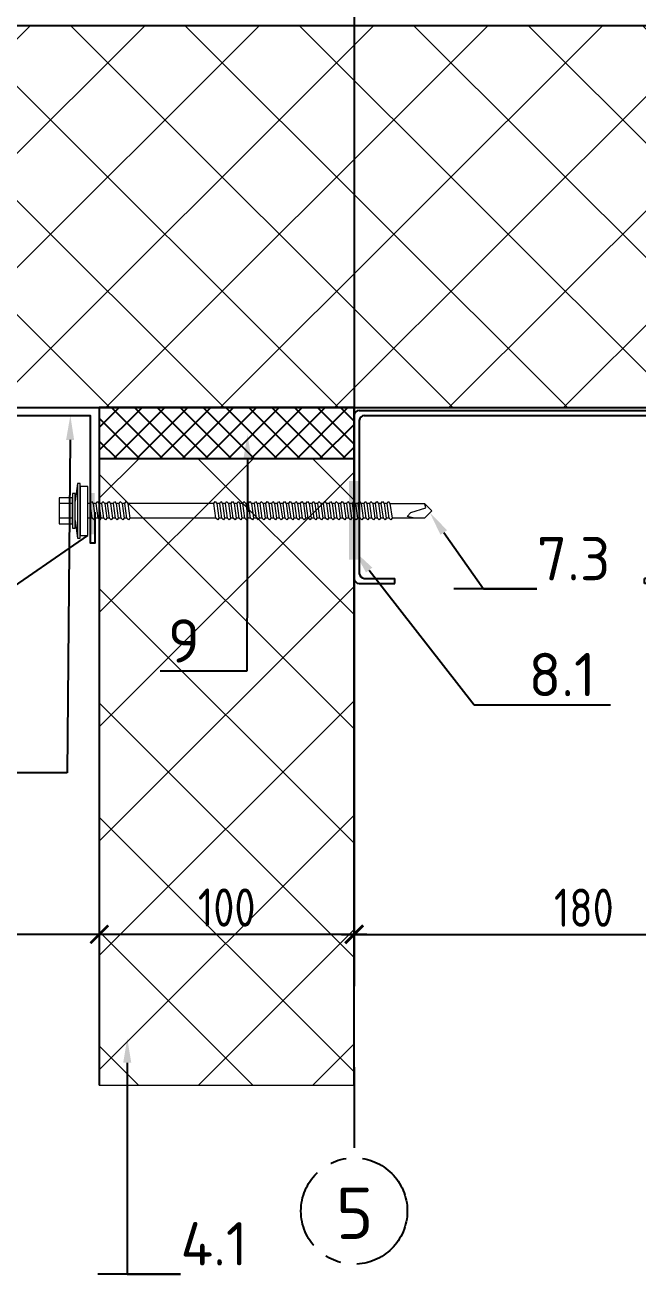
# Model space of a CAD drawing. Header units: millimetres. Extents: x -3689 to 3021565, y -698052 to -604547.
# Drawn here: x 2758436.4 to 2758676.9, y -667508.9 to -667016.4 of the extents above; entities that cross this region are included whole.
import ezdxf
from ezdxf import colors
from ezdxf.entities.mleader import LeaderData, LeaderLine
from ezdxf.math import Vec2, Vec3

# ---------------------------------------------------------------- set-up
doc = ezdxf.new("R2010")
doc.units = ezdxf.units.MM
doc.header["$PDMODE"] = 35
doc.linetypes.add('CENTER', pattern=[50.800000000000004, 31.75, -6.35, 6.35, -6.35])
doc.layers.get('0').update_dxf_attribs({"lineweight": 0})
doc.layers.get('Defpoints').update_dxf_attribs({"color": 4})
doc.layers.add('A-FLOR-DIMS', color=133, linetype='Continuous', lineweight=0)
for name, color, linetype in [('A-FLOR-IDEN', 14, 'Continuous'), ('A-WALL-PATT', 181, 'Continuous'), ('S-GRID', 133, 'CENTER'), ('S-METL', 14, 'Continuous'), ('S-WALL-PATT', 181, 'Continuous')]:
    doc.layers.add(name, color=color, linetype=linetype)
doc.styles.add('GOST 2.304', font='CS_Gost2304.shx')
doc.styles.add('ЕСКД', font='isocpeur.ttf')
doc.dimstyles.new('001.5', dxfattribs={"dimscale": 10, "dimtxt": 1.5, "dimasz": 0.7, "dimexe": 0.5, "dimexo": 0, "dimgap": 0.3, "dimtad": 1, "dimdec": 0, "dimrnd": 0.001, "dimtxsty": 'GOST 2.304', "dimblk": 'ARCHTICK', "dimcen": 0, "dimdle": 0.5, "dimclrd": 256, "dimclre": 256, "dimclrt": 256, "dimadec": 0, "dimazin": 2, "dimtfac": 0.75, "dimtdec": 0, "dimtmove": 1, "dimatfit": 3, "dimfxl": 1, "dimtolj": 1, "dimarcsym": 0})

# ---------------------------------------------------------------- blocks, each defined once
blk = doc.blocks.new('*U569')
at = {"lineweight": 0}
h = blk.add_hatch(dxfattribs=at)
h.set_pattern_fill('ANSI37', color=181, scale=10, style=0)
h.set_pattern_definition([(45, (90, -243.4552527261694), (-22.45064030267288, 22.45064030267288), []), (135, (90, -243.4552527261694), (-22.45064030267288, -22.45064030267288), [])])
h.paths.add_polyline_path([(0, 756.5447472738305), (0, 0), (150, 0), (150, 756.5447472738305)])
at = {"color": 5}
for p, q in [((0, 756.5447472738305), (0, 0)), ((150, 0), (150, 756.5447472738305))]:
    blk.add_line(p, q, dxfattribs=at)
blk = doc.blocks.new('*U576')
at = {"lineweight": 0}
h = blk.add_hatch(dxfattribs=at)
h.set_pattern_fill('ANSI37', color=0, scale=10, style=0)
h.set_pattern_definition([(45, (40, -753.89874249883), (-22.45064030267288, 22.45064030267288), []), (135, (40, -753.89874249883), (-22.45064030267288, -22.45064030267288), [])])
h.paths.add_polyline_path([(0, 246.10125750117), (0, 0), (100, 0), (100, 246.10125750117)])
at = {"color": 5, "lineweight": 0}
for p, q in [((100, 246.10125750117), (0, 246.10125750117)), ((0, 0), (100, 0))]:
    blk.add_line(p, q, dxfattribs=at)
at = {"color": 5}
for p, q in [((0, 246.10125750117), (0, 0)), ((100, 0), (100, 246.10125750117))]:
    blk.add_line(p, q, dxfattribs=at)
blk = doc.blocks.new('_ARCHTICK')
at = {"color": 0, "linetype": 'ByBlock', "const_width": 0.15}
blk.add_lwpolyline([(-0.5, -0.5), (0.5, 0.5)], dxfattribs=at)
blk = doc.blocks.new('*D589')
at = {"layer": 'A-FLOR-DIMS', "lineweight": -2, "ltscale": 10, "transparency": 16777216}
for p, q in [((2758335.491546376, -667290.4097009925), (2758335.491546376, -667378.4920126771)), ((2758465.491546376, -667357.4645975064), (2758465.491546376, -667378.4920126771)), ((2758330.491546376, -667373.4920126771), (2758470.491546376, -667373.4920126771))]:
    blk.add_line(p, q, dxfattribs=at)
at = {"layer": 'Defpoints', "color": 0, "ltscale": 10, "transparency": 16777216}
for p in [(2758335.491546376, -667290.4097009925), (2758465.491546376, -667357.4645975064), (2758465.491546376, -667373.4920126771)]:
    blk.add_point(p, dxfattribs=at)
at = {"layer": 'A-FLOR-DIMS', "lineweight": -2, "ltscale": 10, "transparency": 16777216, "xscale": 7, "yscale": 7, "zscale": 7, "rotation": 180}
blk.add_blockref('_ARCHTICK', (2758335.491546376, -667373.4920126771), dxfattribs=at)
at = {"layer": 'A-FLOR-DIMS', "lineweight": -2, "ltscale": 10, "transparency": 16777216, "xscale": 7, "yscale": 7, "zscale": 7}
blk.add_blockref('_ARCHTICK', (2758465.491546376, -667373.4920126771), dxfattribs=at)
at = {"layer": 'A-FLOR-DIMS', "ltscale": 10, "transparency": 16777216, "insert": (2758400.491546376, -667362.9920126771), "char_height": 15, "attachment_point": 5, "style": 'GOST 2.304'}
blk.add_mtext('\\A1;130', dxfattribs=at)
blk = doc.blocks.new('*D595')
at = {"layer": 'A-FLOR-DIMS', "lineweight": -2, "ltscale": 10, "transparency": 16777216}
for p, q in [((2758565.491546376, -666981.1369275539), (2758565.491546376, -667378.5630404346)), ((2758745.794077674, -667030.1082602887), (2758745.794077674, -667378.5630404346)), ((2758560.491546376, -667373.5630404346), (2758750.794077674, -667373.5630404346))]:
    blk.add_line(p, q, dxfattribs=at)
at = {"layer": 'Defpoints', "color": 0, "ltscale": 10, "transparency": 16777216}
for p in [(2758565.491546376, -666981.1369275539), (2758745.794077674, -667030.1082602887), (2758745.794077674, -667373.5630404346)]:
    blk.add_point(p, dxfattribs=at)
at = {"layer": 'A-FLOR-DIMS', "lineweight": -2, "ltscale": 10, "transparency": 16777216, "xscale": 7, "yscale": 7, "zscale": 7, "rotation": 180}
blk.add_blockref('_ARCHTICK', (2758565.491546376, -667373.5630404346), dxfattribs=at)
at = {"layer": 'A-FLOR-DIMS', "lineweight": -2, "ltscale": 10, "transparency": 16777216, "xscale": 7, "yscale": 7, "zscale": 7}
blk.add_blockref('_ARCHTICK', (2758745.794077674, -667373.5630404346), dxfattribs=at)
at = {"layer": 'A-FLOR-DIMS', "ltscale": 10, "transparency": 16777216, "insert": (2758655.642812025, -667363.0630404346), "char_height": 15, "attachment_point": 5, "style": 'GOST 2.304'}
blk.add_mtext('\\A1;180', dxfattribs=at)
blk = doc.blocks.new('*D596')
at = {"layer": 'A-FLOR-DIMS', "lineweight": -2, "ltscale": 10, "transparency": 16777216}
for p, q in [((2758465.491546376, -667357.4645975064), (2758465.491546376, -667378.4920126771)), ((2758565.491546376, -667357.4645975064), (2758565.491546376, -667378.4920126771)), ((2758460.491546376, -667373.4920126771), (2758570.491546376, -667373.4920126771))]:
    blk.add_line(p, q, dxfattribs=at)
at = {"layer": 'Defpoints', "color": 0, "ltscale": 10, "transparency": 16777216}
for p in [(2758465.491546376, -667357.4645975064), (2758565.491546376, -667357.4645975064), (2758565.491546376, -667373.4920126771)]:
    blk.add_point(p, dxfattribs=at)
at = {"layer": 'A-FLOR-DIMS', "lineweight": -2, "ltscale": 10, "transparency": 16777216, "xscale": 7, "yscale": 7, "zscale": 7, "rotation": 180}
blk.add_blockref('_ARCHTICK', (2758465.491546376, -667373.4920126771), dxfattribs=at)
at = {"layer": 'A-FLOR-DIMS', "lineweight": -2, "ltscale": 10, "transparency": 16777216, "xscale": 7, "yscale": 7, "zscale": 7}
blk.add_blockref('_ARCHTICK', (2758565.491546376, -667373.4920126771), dxfattribs=at)
at = {"layer": 'A-FLOR-DIMS', "ltscale": 10, "transparency": 16777216, "insert": (2758515.491546376, -667362.9920126771), "char_height": 15, "attachment_point": 5, "style": 'GOST 2.304'}
blk.add_mtext('\\A1;100', dxfattribs=at)
blk = doc.blocks.new('iuyj')
at = {"ltscale": 10}
for p, q in [((-16692.34538986026, 244338.1863013227), (-16692.34538986026, 244275.2445050665)), ((-16692.34538986026, 244338.1863013227), (-16692.34538986026, 244274.1863013228)), ((-16690.34538986003, 244340.1863013225), (-16564.62282508013, 244340.1863013228)), ((-16690.34538986026, 244336.1863013228), (-16690.34538986026, 244276.1863013228)), ((-16688.34538986003, 244338.1863013225), (-16566.62282508461, 244338.1863013225)), ((-16564.34538986026, 244336.1863013228), (-16564.34538986026, 244276.1863013228)), ((-16562.34538986026, 244338.1863013227), (-16562.34538986026, 244274.1863013228)), ((-16690.34538986026, 244272.186301323), (-16676.34538986026, 244272.1863013228)), ((-16688.34538986026, 244274.186301323), (-16676.34538986026, 244274.1863013228)), ((-16676.34538986026, 244272.1863013228), (-16676.34538986026, 244274.1863013228)), ((-16578.34538986026, 244272.1863013228), (-16578.34538986026, 244274.1863013228)), ((-16566.34538986026, 244274.186301323), (-16578.34538986026, 244274.1863013228)), ((-16564.34538986026, 244272.186301323), (-16578.34538986026, 244272.1863013228))]:
    blk.add_line(p, q, dxfattribs=at)
for centre, start, end in [((-16690.20667224778, 244338.0475837099), 93.71101658773921, 176.2889833988676), ((-16688.20667224778, 244336.0475837099), 93.71101658773921, 176.2889833988676), ((-16566.48410747274, 244336.0475837099), 3.711016601132385, 86.28898340560471), ((-16564.48410747274, 244338.0475837099), 3.711016601132385, 86.28898340560471), ((-16690.20667224778, 244274.3250189355), 183.7110166011324, 266.2889834122608), ((-16688.20667224778, 244276.3250189355), 183.7110166011324, 266.2889834122608), ((-16566.48410747274, 244276.3250189355), 273.7110165943952, 356.2889833988676), ((-16564.48410747274, 244274.3250189355), 273.7110165943952, 356.2889833988676)]:
    blk.add_arc(centre, 2.14321151593663, start, end, dxfattribs=at)
blk = doc.blocks.new('*U573')
at = {"color": 0, "lineweight": 0, "ltscale": 10}
for p, q in [((0.9999999999995483, 10.75821146399544), (-1.578047253216045e-13, 3.758211464021094)), ((1.999999999999548, 10.75821146399548), (0.9999999999995483, 10.75821146399544)), ((0.9999999999995483, 10.75821146399544), (1.000000000000452, -10.75821146399535)), ((2.000000000000452, -10.75821146399531), (1.999999999999548, 10.75821146399548)), ((-1.000000000000214, 5.095994904011563), (-6.200000000000213, 5.095994904011344)), ((-6.200000000000213, 5.095994904011344), (-6.199999999999785, -5.095994904011865)), ((-2.853031142658489e-13, 6.794659872000921), (-1.000000000000285, 6.794659872000879)), ((-1.000000000000285, 6.794659872000879), (-0.9999999999997147, -6.794659872000962)), ((-0.9999999999997861, -5.095994904011646), (-1.000000000000214, 5.095994904011563)), ((2.853031142658489e-13, -6.794659872000921), (-2.853031142658489e-13, 6.794659872000921)), ((4.999999999999596, 9.625768151993025), (1.999999999999596, 9.625768151992899)), ((1.999999999999596, 9.625768151992899), (2.000000000000404, -9.625768151992732)), ((5.000000000000404, -9.625768151992606), (4.999999999999596, 9.625768151993025)), ((-1.000000000000119, 2.831108280006405), (-6.200000000000118, 2.831108280006187)), ((5.960699671339194, 2.831108280006697), (4.999999999999881, 2.831108280006657)), ((5.960699671339194, 2.831108280006697), (6.413676996087806, 3.623818598440535)), ((6.75340998968594, -2.831108279977059), (5.960699671339194, 2.831108280006697)), ((6.413676996087806, 3.623818598440535), (7.093142983283565, 2.831108280006745)), ((7.093142983283565, 2.831108280006745), (7.885853301688519, -2.831108279977012)), ((8.225586295286144, 2.831108280006792), (7.093142983283565, 2.831108280006745)), ((8.225586295286144, 2.831108280006792), (7.093142983283565, 2.831108280006745)), ((8.225586295286144, 2.831108280006792), (8.678563620122066, 3.623818598440631)), ((9.018296613720201, -2.831108279976964), (8.225586295286144, 2.831108280006792)), ((8.678563620122066, 3.623818598440631), (9.358029607317826, 2.83110828000684)), ((9.358029607317826, 2.83110828000684), (10.15073992572278, -2.831108279976917)), ((10.49047291932041, 2.831108280006887), (9.358029607317826, 2.83110828000684)), ((10.49047291932041, 2.831108280006887), (9.358029607317826, 2.831108280006839)), ((10.49047291932041, 2.831108280006887), (10.94345024406902, 3.623818598440726)), ((11.28318323772536, -2.831108279976869), (10.49047291932041, 2.831108280006887)), ((10.94345024406902, 3.623818598440726), (11.62291623132298, 2.831108280006935)), ((11.62291623132298, 2.831108280006935), (12.41562654969883, -2.831108279976822)), ((12.75535954329646, 2.831108280006982), (11.62291623126478, 2.831108280006935)), ((12.75535954329646, 2.831108280006983), (11.62291623132298, 2.831108280006935)), ((12.75535954329646, 2.831108280006982), (13.20833686810328, 3.623818598440821)), ((13.54806986170141, -2.831108279976774), (12.75535954329646, 2.831108280006982)), ((13.20833686810328, 3.623818598440821), (13.88780285529904, 2.83110828000703)), ((13.88780285529904, 2.83110828000703), (14.68051317370399, -2.831108279976727)), ((15.02024616730162, 2.831108280007077), (13.88780285529904, 2.83110828000703)), ((15.02024616730162, 2.831108280007078), (13.88780285529904, 2.83110828000703)), ((15.02024616730162, 2.831108280007077), (15.47322349210843, 3.623818598440916)), ((15.81295648570657, -2.831108279976679), (15.02024616730162, 2.831108280007077)), ((15.47322349210843, 3.623818598440916), (16.1526894793042, 2.831108280007125)), ((16.1526894793042, 2.831108280007125), (16.94539979768004, -2.831108279976632)), ((17.28513279133588, 2.831108280007173), (16.1526894793042, 2.831108280007125)), ((17.28513279133588, 2.831108280007173), (16.1526894793042, 2.831108280007126)), ((17.28513279133588, 2.831108280007173), (17.73811011608449, 3.623818598441011)), ((18.07784310968262, -2.831108279976584), (17.28513279133588, 2.831108280007173)), ((17.73811011608449, 3.623818598441011), (18.41757610328025, 2.83110828000722)), ((18.41757610328025, 2.83110828000722), (19.2102864216852, -2.831108279976537)), ((19.55001941528283, 2.831108280007268), (18.41757610328025, 2.83110828000722)), ((19.55001941528283, 2.831108280007268), (18.41757610328025, 2.831108280007221)), ((19.55001941528283, 2.831108280007268), (20.00299674011875, 3.623818598441106)), ((20.34272973371688, -2.831108279976489), (19.55001941528283, 2.831108280007268)), ((20.00299674011875, 3.623818598441106), (20.68246272731451, 2.831108280007316)), ((20.68246272731451, 2.831108280007316), (21.47517304571946, -2.831108279976441)), ((21.81490603931709, 2.831108280007363), (20.68246272731451, 2.831108280007316)), ((54.50058852800316, 2.831108280007788), (20.68246272731451, 2.831108280007316)), ((54.50058852800316, 2.831108280007788), (54.95356585283909, 3.623818598441626)), ((55.29329884643724, -2.831108279975969), (54.50058852800316, 2.831108280007788)), ((54.95356585283909, 3.623818598441626), (55.63303184003485, 2.831108280007835)), ((55.63303184003485, 2.831108280007835), (56.42574215843982, -2.831108279975922)), ((56.76547515203742, 2.831108280007883), (55.63303184003485, 2.831108280007835)), ((56.76547515209563, 2.831108280007883), (57.21845247684425, 3.623818598441721)), ((57.5581854704424, -2.831108279975874), (56.76547515209563, 2.831108280007883)), ((57.21845247684425, 3.623818598441721), (57.89791846404, 2.83110828000793)), ((57.89791846404, 2.83110828000793), (58.69062878244497, -2.831108279975826)), ((59.03036177604258, 2.831108280007978), (57.89791846404, 2.83110828000793)), ((59.03036177604258, 2.831108280007978), (59.48333910087851, 3.623818598441816)), ((59.82307209447666, -2.831108279975779), (59.03036177604258, 2.831108280007978)), ((59.48333910087851, 3.623818598441816), (60.16280508807426, 2.831108280008025)), ((60.16280508807426, 2.831108280008025), (60.95551540647924, -2.831108279975731)), ((61.29524840007684, 2.831108280008073), (60.16280508807426, 2.831108280008025)), ((61.29524840007684, 2.831108280008073), (61.74822572482546, 3.623818598441911)), ((62.08795871848181, -2.831108279975684), (61.29524840007684, 2.831108280008073)), ((61.74822572482546, 3.623818598441911), (62.42769171207942, 2.83110828000812)), ((62.42769171207942, 2.83110828000812), (63.22040203045529, -2.831108279975636)), ((63.5601350240529, 2.831108280008168), (62.42769171202121, 2.83110828000812)), ((63.5601350240529, 2.831108280008168), (64.01311234885972, 3.623818598442006)), ((64.35284534245787, -2.831108279975589), (63.5601350240529, 2.831108280008168)), ((64.01311234885972, 3.623818598442006), (64.69257833605548, 2.831108280008215)), ((64.69257833605548, 2.831108280008215), (65.48528865446045, -2.831108279975541)), ((65.82502164805805, 2.831108280008263), (64.69257833605548, 2.831108280008215)), ((65.82502164805805, 2.831108280008263), (66.27799897286488, 3.623818598442101)), ((66.61773196646303, -2.831108279975494), (65.82502164805805, 2.831108280008263)), ((66.27799897286488, 3.623818598442101), (66.95746496006063, 2.83110828000831)), ((66.95746496006063, 2.83110828000831), (67.7501752784365, -2.831108279975446)), ((68.08990827209232, 2.831108280008358), (66.95746496006063, 2.83110828000831)), ((68.08990827209232, 2.831108280008358), (68.54288559684093, 3.623818598442196)), ((68.88261859043908, -2.831108279975399), (68.08990827209232, 2.831108280008358)), ((68.54288559684093, 3.623818598442196), (69.22235158403669, 2.831108280008406)), ((69.22235158403669, 2.831108280008406), (70.01506190244166, -2.831108279975351)), ((70.35479489603927, 2.831108280008453), (69.22235158403669, 2.831108280008406)), ((70.35479489603927, 2.831108280008453), (70.8077722208752, 3.623818598442291)), ((71.14750521447334, -2.831108279975303), (70.35479489603927, 2.831108280008453)), ((70.8077722208752, 3.623818598442291), (71.48723820807095, 2.831108280008501)), ((71.48723820807095, 2.831108280008501), (72.27994852647592, -2.831108279975256)), ((72.61968152007353, 2.831108280008548), (71.48723820807095, 2.831108280008501)), ((72.61968152007353, 2.831108280008548), (73.07265884482214, 3.623818598442387)), ((73.41239183842029, -2.831108279975208), (72.61968152007353, 2.831108280008548)), ((73.07265884482214, 3.623818598442387), (73.7521248320179, 2.831108280008596)), ((73.7521248320179, 2.831108280008596), (74.54483515045195, -2.831108279975161)), ((74.88456814404958, 2.831108280008643), (73.7521248320179, 2.831108280008596)), ((74.88456814404961, 2.831108280008642), (75.33754546879823, 3.623818598442481)), ((75.67727846239634, -2.831108279975114), (74.88456814404961, 2.831108280008642)), ((75.33754546879823, 3.623818598442481), (76.01701145599398, 2.83110828000869)), ((76.01701145599398, 2.83110828000869), (76.80972177439892, -2.831108279975067)), ((77.14945476799656, 2.831108280008737), (76.01701145599398, 2.83110828000869)), ((77.14945476799656, 2.831108280008737), (77.60243209283249, 3.623818598442576)), ((77.9421650864306, -2.831108279975019), (77.14945476799656, 2.831108280008737)), ((77.60243209283249, 3.623818598442576), (78.28189808002824, 2.831108280008785)), ((78.28189808002824, 2.831108280008785), (79.07460839843318, -2.831108279974972)), ((79.41434139203082, 2.831108280008833), (78.28189808002824, 2.831108280008785)), ((79.41434139203082, 2.831108280008833), (79.86731871677944, 3.623818598442671)), ((80.20705171043576, -2.831108279974924), (79.41434139203082, 2.831108280008833)), ((79.86731871677944, 3.623818598442671), (80.5467847040334, 2.83110828000888)), ((80.5467847040334, 2.83110828000888), (81.33949502240924, -2.831108279974877)), ((81.67922801600687, 2.831108280008928), (80.54678470397519, 2.83110828000888)), ((81.67922801600687, 2.831108280008928), (82.1322053408137, 3.623818598442766)), ((82.47193833441182, -2.831108279974829), (81.67922801600687, 2.831108280008928)), ((82.1322053408137, 3.623818598442766), (82.81167132800945, 2.831108280008975)), ((82.81167132800945, 2.831108280008975), (83.6043816464144, -2.831108279974782)), ((83.94411464001203, 2.831108280009023), (82.81167132800945, 2.831108280008975)), ((83.94411464001203, 2.831108280009023), (84.39709196481886, 3.623818598442861)), ((84.73682495841697, -2.831108279974734), (83.94411464001203, 2.831108280009023)), ((84.39709196481886, 3.623818598442861), (85.07655795201461, 2.831108280009071)), ((85.07655795201461, 2.831108280009071), (85.86926827039045, -2.831108279974686)), ((86.2090012640463, 2.831108280009118), (85.07655795201461, 2.831108280009071)), ((86.2090012640463, 2.831108280009118), (86.66197858879491, 3.623818598442957)), ((87.00171158239303, -2.831108279974639), (86.2090012640463, 2.831108280009118)), ((86.66197858879491, 3.623818598442957), (87.34144457599066, 2.831108280009166)), ((87.34144457599066, 2.831108280009166), (88.1341548943956, -2.831108279974591)), ((88.47388788799324, 2.831108280009213), (87.34144457599066, 2.831108280009166)), ((88.47388788799324, 2.831108280009213), (88.92686521282917, 3.623818598443052)), ((89.26659820642729, -2.831108279974544), (88.47388788799324, 2.831108280009213)), ((88.92686521282917, 3.623818598443052), (89.60633120002493, 2.831108280009261)), ((89.60633120002493, 2.831108280009261), (90.39904151842987, -2.831108279974496)), ((90.7387745120275, 2.831108280009308), (89.60633120002493, 2.831108280009261)), ((90.7387745120275, 2.831108280009308), (91.19175183677612, 3.623818598443147)), ((91.53148483037424, -2.831108279974448), (90.7387745120275, 2.831108280009308)), ((91.19175183677612, 3.623818598443147), (91.87121782397188, 2.831108280009356)), ((91.87121782397188, 2.831108280009356), (92.66392814240592, -2.831108279974401)), ((93.00366113600356, 2.831108280009403), (91.87121782397188, 2.831108280009356)), ((93.00366113600356, 2.831108280009403), (93.45663846081038, 3.623818598443242)), ((93.7963714544085, -2.831108279974353), (93.00366113600356, 2.831108280009403)), ((93.45663846081038, 3.623818598443242), (94.13610444800614, 2.831108280009451)), ((94.13610444800614, 2.831108280009451), (94.92881476641108, -2.831108279974306)), ((95.26854776000872, 2.831108280009498), (94.13610444800614, 2.831108280009451)), ((95.26854776000872, 2.831108280009498), (95.72152508484464, 3.623818598443337)), ((96.06125807844276, -2.831108279974258), (95.26854776000872, 2.831108280009498)), ((95.72152508484464, 3.623818598443337), (96.4009910720404, 2.831108280009546)), ((96.4009910720404, 2.831108280009546), (97.19370139038713, -2.831108279974211)), ((97.53343438398477, 2.831108280009593), (96.4009910720404, 2.831108280009546)), ((97.53343438404298, 2.831108280009593), (97.9864117087916, 3.623818598443432)), ((98.32614470238971, -2.831108279974163), (97.53343438404298, 2.831108280009593)), ((97.9864117087916, 3.623818598443432), (98.66587769598735, 2.831108280009641)), ((98.66587769598735, 2.831108280009641), (99.4585880144214, -2.831108279974116)), ((99.79832100801903, 2.831108280009689), (98.66587769598735, 2.831108280009641)), ((99.79832100801903, 2.831108280009689), (100.2512983328259, 3.623818598443527)), ((100.591031326424, -2.831108279974068), (99.79832100801903, 2.831108280009689)), ((100.2512983328259, 3.623818598443527), (100.9307643200216, 2.831108280009736)), ((100.9307643200216, 2.831108280009736), (101.7234746384266, -2.83110827997402)), ((102.0632076320242, 2.831108280009784), (100.9307643200216, 2.831108280009736)), ((102.0632076320242, 2.831108280009784), (102.5161849568019, 3.623818598443622)), ((102.8559179504, -2.831108279973973), (102.0632076320242, 2.831108280009784)), ((102.5161849568019, 3.623818598443622), (103.1956509439977, 2.831108280009831)), ((103.1956509439977, 2.831108280009831), (103.9883612624026, -2.831108279973925)), ((104.3280942560002, 2.831108280009879), (103.1956509439977, 2.831108280009831)), ((104.3280942560002, 2.831108280009879), (104.7810715808071, 3.623818598443717)), ((105.1208045744052, -2.831108279973878), (104.3280942560002, 2.831108280009879)), ((104.7810715808071, 3.623818598443717), (105.4605375680028, 2.831108280009926)), ((105.4605375680028, 2.831108280009926), (106.2532478864078, -2.83110827997383)), ((106.5929808800054, 2.831108280009974), (105.4605375680028, 2.831108280009926)), ((106.5929808800054, 2.831108280009974), (107.0459582048413, 3.623818598443812)), ((107.3856911984394, -2.831108279973783), (106.5929808800054, 2.831108280009974)), ((107.0459582048413, 3.623818598443812), (107.7254241920371, 2.831108280010021)), ((107.7254241920371, 2.831108280010021), (108.518134510442, -2.831108279973735)), ((108.8578675040397, 2.831108280010069), (107.7254241920371, 2.831108280010021)), ((108.8578675040397, 2.831108280010069), (109.3108448287883, 3.623818598443907)), ((109.6505778223864, -2.831108279973688), (108.8578675040397, 2.831108280010069)), ((109.3108448287883, 3.623818598443907), (109.990310815984, 2.831108280010116)), ((109.990310815984, 2.831108280010116), (110.7830211344181, -2.83110827997364)), ((111.1227541280157, 2.831108280010164), (109.990310815984, 2.831108280010116)), ((111.1227541280157, 2.831108280010164), (111.5757314528225, 3.623818598444002)), ((111.9154644464207, -2.831108279973593), (111.1227541280157, 2.831108280010164)), ((111.5757314528225, 3.623818598444002), (112.2551974400183, 2.831108280010211)), ((112.2551974400183, 2.831108280010211), (113.0479077584232, -2.831108279973545)), ((113.3876407520209, 2.831108280010259), (112.2551974400183, 2.831108280010211)), ((113.3876407520209, 2.831108280010259), (113.8406180767986, 3.623818598444097)), ((114.1803510703967, -2.831108279973498), (113.3876407520209, 2.831108280010259)), ((113.8406180767986, 3.623818598444097), (114.5200840639943, 2.831108280010307)), ((114.5200840639943, 2.831108280010307), (115.3127943823993, -2.83110827997345)), ((115.6525273759969, 2.831108280010354), (114.5200840639943, 2.831108280010307)), ((115.6525273759969, 2.831108280010354), (116.1055047008037, 3.623818598444192)), ((116.4452376944019, -2.831108279973402), (115.6525273759969, 2.831108280010354)), ((116.1055047008037, 3.623818598444192), (116.7849706879995, 2.831108280010402)), ((116.7849706879995, 2.831108280010402), (117.5776810064336, -2.831108279973355)), ((117.9174140000312, 2.831108280010449), (116.7849706879995, 2.831108280010402)), ((117.9174140000312, 2.831108280010449), (118.370391324838, 3.623818598444288)), ((118.7101243184361, -2.831108279973307), (117.9174140000312, 2.831108280010449)), ((118.370391324838, 3.623818598444288), (119.0498573120338, 2.831108280010497)), ((119.0498573120338, 2.831108280010497), (119.8425676303805, -2.83110827997326)), ((120.1823006239781, 2.831108280010544), (119.0498573120338, 2.831108280010497)), ((120.1823006240363, 2.831108280010544), (120.6352779488141, 3.623818598444383)), ((120.9750109424122, -2.831108279973212), (120.1823006240363, 2.831108280010544)), ((120.6352779488141, 3.623818598444383), (121.3147439360098, 2.831108280010592)), ((121.3147439360098, 2.831108280010592), (122.1074542544148, -2.831108279973165)), ((122.4471872480124, 2.83110828001064), (121.3147439360098, 2.831108280010592)), ((122.4471872480124, 2.83110828001064), (122.9001645728192, 3.623818598444478)), ((123.2398975664173, -2.831108279973117), (122.4471872480124, 2.83110828001064)), ((122.9001645728192, 3.623818598444478), (123.579630560015, 2.831108280010687)), ((123.5796305600149, 2.831108280010687), (137.1689503039877, 2.831108280011258)), ((123.579630560015, 2.831108280010687), (124.3723408784199, -2.83110827997307)), ((131.733222406422, -0.6794659872056961), (137.6219276287947, 1.132443311992857)), ((137.168891720008, 2.831108280011258), (140, 1.252163460215004e-11)), ((140, 1.252163460215004e-11), (137.1688917200664, -2.831108279972532)), ((137.6219276287947, 1.132443311992857), (137.310505717999, 2.689552866000027)), ((-0.9999999999998811, -2.831108279977385), (-6.19999999999988, -2.831108279977603)), ((1.578047253205254e-13, -3.758211463995394), (1.000000000000452, -10.75821146399535)), ((6.75340998968594, -2.831108279977058), (5.000000000000119, -2.831108279977132)), ((7.432875976881695, -3.510574267172757), (6.75340998968594, -2.831108279977059)), ((7.885853301688519, -2.831108279977012), (7.432875976881695, -3.510574267172757)), ((9.018296613720201, -2.831108279976964), (7.885853301688519, -2.831108279977012)), ((9.018296613720201, -2.831108279976963), (7.885853301688519, -2.831108279977011)), ((9.697762600915956, -3.510574267172662), (9.018296613720201, -2.831108279976964)), ((10.15073992572278, -2.831108279976917), (9.697762600915956, -3.510574267172662)), ((11.28318323766715, -2.831108279976869), (10.15073992572278, -2.831108279976917)), ((11.28318323772536, -2.831108279976868), (10.15073992572278, -2.831108279976916)), ((11.96264922492111, -3.510574267172567), (11.28318323772536, -2.831108279976869)), ((12.41562654969883, -2.831108279976822), (11.96264922492111, -3.510574267172567)), ((13.54806986170141, -2.831108279976774), (12.41562654969883, -2.831108279976822)), ((13.54806986170141, -2.831108279976773), (12.41562654969883, -2.83110827997682)), ((14.22753584889717, -3.510574267172472), (13.54806986170141, -2.831108279976774)), ((14.68051317370399, -2.831108279976727), (14.22753584889717, -3.510574267172472)), ((15.81295648570657, -2.831108279976679), (14.68051317370399, -2.831108279976727)), ((15.81295648570657, -2.831108279976678), (14.68051317370399, -2.831108279976725)), ((16.49242247290232, -3.510574267172377), (15.81295648570657, -2.831108279976679)), ((16.94539979768004, -2.831108279976632), (16.49242247290232, -3.510574267172377)), ((18.07784310968262, -2.831108279976584), (16.94539979768004, -2.831108279976632)), ((18.07784310968262, -2.831108279976584), (16.94539979768004, -2.831108279976631)), ((18.75730909687838, -3.510574267172282), (18.07784310968262, -2.831108279976584)), ((19.2102864216852, -2.831108279976537), (18.75730909687838, -3.510574267172282)), ((20.34272973371688, -2.831108279976489), (19.2102864216852, -2.831108279976537)), ((20.34272973371688, -2.831108279976489), (19.2102864216852, -2.831108279976536)), ((21.02219572091264, -3.510574267172187), (20.34272973371688, -2.831108279976489)), ((21.47517304571946, -2.831108279976441), (21.02219572091264, -3.510574267172187)), ((55.29329884643724, -2.83110827997597), (21.47517304571946, -2.831108279976441)), ((55.97276483363299, -3.510574267171667), (55.29329884643724, -2.831108279975969)), ((56.42574215843982, -2.831108279975922), (55.97276483363299, -3.510574267171667)), ((57.55818547038419, -2.831108279975874), (56.42574215843982, -2.831108279975922)), ((58.23765145763815, -3.510574267171572), (57.5581854704424, -2.831108279975874)), ((58.69062878244497, -2.831108279975826), (58.23765145763815, -3.510574267171572)), ((59.82307209447666, -2.831108279975779), (58.69062878244497, -2.831108279975826)), ((60.50253808167241, -3.510574267171477), (59.82307209447666, -2.831108279975779)), ((60.95551540647924, -2.831108279975731), (60.50253808167241, -3.510574267171477)), ((62.08795871842361, -2.831108279975684), (60.95551540647924, -2.831108279975731)), ((62.76742470567757, -3.510574267171382), (62.08795871848181, -2.831108279975684)), ((63.22040203045529, -2.831108279975636), (62.76742470567757, -3.510574267171382)), ((64.35284534245787, -2.831108279975589), (63.22040203045529, -2.831108279975636)), ((65.03231132965362, -3.510574267171287), (64.35284534245787, -2.831108279975589)), ((65.48528865446045, -2.831108279975541), (65.03231132965362, -3.510574267171287)), ((66.61773196646303, -2.831108279975494), (65.48528865446045, -2.831108279975541)), ((67.29719795365878, -3.510574267171191), (66.61773196646303, -2.831108279975494)), ((67.7501752784365, -2.831108279975446), (67.29719795365878, -3.510574267171191)), ((68.88261859043908, -2.831108279975399), (67.7501752784365, -2.831108279975446)), ((69.56208457763483, -3.510574267171096), (68.88261859043908, -2.831108279975399)), ((70.01506190244166, -2.831108279975351), (69.56208457763483, -3.510574267171096)), ((71.14750521447334, -2.831108279975303), (70.01506190244166, -2.831108279975351)), ((71.8269712016691, -3.510574267171001), (71.14750521447334, -2.831108279975303)), ((72.27994852647592, -2.831108279975256), (71.8269712016691, -3.510574267171001)), ((73.41239183842029, -2.831108279975208), (72.27994852647592, -2.831108279975256)), ((74.09185782567425, -3.510574267170906), (73.41239183842029, -2.831108279975208)), ((74.54483515045195, -2.831108279975161), (74.09185782567425, -3.510574267170906)), ((75.67727846239632, -2.831108279975113), (74.54483515045195, -2.831108279975161)), ((76.3567444495921, -3.510574267170812), (75.67727846239634, -2.831108279975114)), ((76.80972177439892, -2.831108279975067), (76.3567444495921, -3.510574267170812)), ((77.9421650864306, -2.831108279975019), (76.80972177439892, -2.831108279975067)), ((78.62163107362636, -3.510574267170717), (77.9421650864306, -2.831108279975019)), ((79.07460839843318, -2.831108279974972), (78.62163107362636, -3.510574267170717)), ((80.20705171037756, -2.831108279974924), (79.07460839843318, -2.831108279974972)), ((80.88651769763152, -3.510574267170622), (80.20705171043576, -2.831108279974924)), ((81.33949502240924, -2.831108279974877), (80.88651769763152, -3.510574267170622)), ((82.47193833441182, -2.831108279974829), (81.33949502240924, -2.831108279974877)), ((83.15140432160757, -3.510574267170527), (82.47193833441182, -2.831108279974829)), ((83.6043816464144, -2.831108279974782), (83.15140432160757, -3.510574267170527)), ((84.73682495841697, -2.831108279974734), (83.6043816464144, -2.831108279974782)), ((85.41629094561273, -3.510574267170432), (84.73682495841697, -2.831108279974734)), ((85.86926827039045, -2.831108279974686), (85.41629094561273, -3.510574267170432)), ((87.00171158239303, -2.831108279974639), (85.86926827039045, -2.831108279974686)), ((87.68117756958878, -3.510574267170337), (87.00171158239303, -2.831108279974639)), ((88.1341548943956, -2.831108279974591), (87.68117756958878, -3.510574267170337)), ((89.26659820642729, -2.831108279974544), (88.1341548943956, -2.831108279974591)), ((89.94606419362304, -3.510574267170242), (89.26659820642729, -2.831108279974544)), ((90.39904151842987, -2.831108279974496), (89.94606419362304, -3.510574267170242)), ((91.53148483037424, -2.831108279974448), (90.39904151842987, -2.831108279974496)), ((92.2109508176282, -3.510574267170147), (91.53148483037424, -2.831108279974448)), ((92.66392814240592, -2.831108279974401), (92.2109508176282, -3.510574267170147)), ((93.7963714544085, -2.831108279974353), (92.66392814240592, -2.831108279974401)), ((94.47583744160426, -3.510574267170051), (93.7963714544085, -2.831108279974353)), ((94.92881476641108, -2.831108279974306), (94.47583744160426, -3.510574267170051)), ((96.06125807844276, -2.831108279974258), (94.92881476641108, -2.831108279974306)), ((96.74072406563852, -3.510574267169956), (96.06125807844276, -2.831108279974258)), ((97.19370139038713, -2.831108279974211), (96.74072406563852, -3.510574267169956)), ((98.32614470238971, -2.831108279974163), (97.19370139038713, -2.831108279974211)), ((99.00561068958547, -3.510574267169861), (98.32614470238971, -2.831108279974163)), ((99.4585880144214, -2.831108279974116), (99.00561068958547, -3.510574267169861)), ((100.591031326424, -2.831108279974068), (99.4585880144214, -2.831108279974116)), ((101.2704973136197, -3.510574267169766), (100.591031326424, -2.831108279974068)), ((101.7234746384266, -2.83110827997402), (101.2704973136197, -3.510574267169766)), ((102.8559179504, -2.831108279973973), (101.7234746384266, -2.83110827997402)), ((103.5353839376249, -3.510574267169671), (102.8559179504, -2.831108279973973)), ((103.9883612624026, -2.831108279973925), (103.5353839376249, -3.510574267169671)), ((105.1208045744052, -2.831108279973878), (103.9883612624026, -2.831108279973925)), ((105.8002705616009, -3.510574267169576), (105.1208045744052, -2.831108279973878)), ((106.2532478864078, -2.83110827997383), (105.8002705616009, -3.510574267169576)), ((107.3856911984394, -2.831108279973783), (106.2532478864078, -2.83110827997383)), ((108.0651571856352, -3.510574267169481), (107.3856911984394, -2.831108279973783)), ((108.518134510442, -2.831108279973735), (108.0651571856352, -3.510574267169481)), ((109.6505778223864, -2.831108279973688), (108.5181345103838, -2.831108279973735)), ((110.3300438095822, -3.510574267169386), (109.6505778223864, -2.831108279973688)), ((110.7830211344181, -2.83110827997364), (110.3300438095822, -3.510574267169386)), ((111.9154644464207, -2.831108279973593), (110.7830211344181, -2.83110827997364)), ((112.5949304336164, -3.51057426716929), (111.9154644464207, -2.831108279973593)), ((113.0479077584232, -2.831108279973545), (112.5949304336164, -3.51057426716929)), ((114.1803510703967, -2.831108279973498), (113.0479077584232, -2.831108279973545)), ((114.8598170576507, -3.510574267169195), (114.1803510703967, -2.831108279973498)), ((115.3127943823993, -2.83110827997345), (114.8598170576507, -3.510574267169195)), ((116.4452376944019, -2.831108279973402), (115.3127943823993, -2.83110827997345)), ((117.1247036815976, -3.5105742671691), (116.4452376944019, -2.831108279973402)), ((117.5776810064336, -2.831108279973355), (117.1247036815976, -3.5105742671691)), ((118.7101243184361, -2.831108279973307), (117.5776810064336, -2.831108279973355)), ((119.3895903056319, -3.510574267169005), (118.7101243184361, -2.831108279973307)), ((119.8425676303805, -2.83110827997326), (119.3895903056319, -3.510574267169005)), ((120.9750109424122, -2.831108279973212), (119.8425676303805, -2.83110827997326)), ((121.6544769296079, -3.51057426716891), (120.9750109424122, -2.831108279973212)), ((122.1074542544148, -2.831108279973165), (121.6544769296079, -3.51057426716891)), ((123.2398975664173, -2.831108279973117), (122.1074542544148, -2.831108279973165)), ((123.9193635536131, -3.510574267168815), (123.2398975664173, -2.831108279973117)), ((124.3723408784199, -2.83110827997307), (123.9193635536131, -3.510574267168815)), ((137.1689503040461, -2.831108279972532), (124.3723408784199, -2.83110827997307)), ((130.3742904320306, -2.264886624015184), (131.733222406422, -0.6794659872056961)), ((133.2053987120226, -2.831108279972699), (130.3742904320306, -2.264886624015184)), ((-6.199999999999785, -5.095994904011865), (-0.9999999999997861, -5.095994904011646)), ((-0.9999999999997147, -6.794659872000962), (2.853031142658489e-13, -6.794659872000921)), ((2.000000000000404, -9.625768151992732), (5.000000000000404, -9.625768151992606)), ((1.000000000000452, -10.75821146399535), (2.000000000000452, -10.75821146399531))]:
    blk.add_line(p, q, dxfattribs=at)

msp = doc.modelspace()

# ---------------------------------------------------------------- hatches: boundary and pattern name
at = {"layer": 'A-WALL-PATT'}
h = msp.add_hatch(dxfattribs=at)
h.set_pattern_fill('ANSI37', color=250, scale=2, angle=90)
h.set_pattern_definition([(135, (2775246.902352243, -910937.1817754861), (-4.490128060534577, -4.490128060534576), []), (225, (2775246.902352243, -910937.1817754861), (4.490128060534576, -4.490128060534577), [])])
h.paths.add_polyline_path([(2758565.590513955, -667166.6387538651), (2758465.491546376, -667166.6387538651), (2758465.491546376, -667186.6387538651), (2758565.590513955, -667186.6387538651)])
at = {"layer": 'S-WALL-PATT', "lineweight": 0, "ltscale": 10}
h = msp.add_hatch(color=250, dxfattribs=at)
h.dxf.hatch_style = 1
h.paths.add_polyline_path([(2758567.486938967, -667195.4990027976), (2758563.454573692, -667195.4990027976), (2758563.454573692, -667226.3202601315), (2758567.486938967, -667226.3202601315)])
h = msp.add_hatch(color=250, dxfattribs=at)
h.dxf.hatch_style = 1
h.paths.add_polyline_path([(2758462.182833101, -667216.3870560868), (2758463.694480844, -667216.3870560868), (2758463.694480844, -667200.1566932244), (2758462.182833101, -667200.1566932244)])

# ---------------------------------------------------------------- linework, layer by layer
at = {"layer": 'A-FLOR-IDEN', "color": 250}
msp.add_line((2758366.601998405, -667282.0669816153), (2758460.98412501, -667216.8121438713), dxfattribs=at)
at = {"layer": 'A-WALL-PATT', "color": 250, "ltscale": 10}
msp.add_lwpolyline([(2758465.491546376, -667186.6387538651), (2758565.491546376, -667186.6387538651), (2758565.491546376, -667166.6387538651), (2758465.491546376, -667166.6387538651)], close=True, dxfattribs=at)
at = {"layer": 'S-GRID', "color": 250, "ltscale": 5}
msp.add_line((2758565.491546376, -666981.1369275539), (2758565.491546376, -667462.3549811665), dxfattribs=at)
at = {"layer": 'S-GRID', "color": 250}
msp.add_circle((2758565.491546376, -667482.1842407746), 20.86386980832669, dxfattribs=at)
at = {"layer": 'S-METL', "color": 250}
msp.add_lwpolyline([(2758423.878483403, -667167.7167062693), (2758411.878483403, -667167.7167062693), (2758411.878483403, -667169.7167062693), (2758461.878483403, -667169.7167062693), (2758461.878483403, -667219.7167062693), (2758463.878483403, -667219.7167062693), (2758463.878483403, -667207.7167062693)], dxfattribs=at)

# ---------------------------------------------------------------- block references
at = {"layer": 'A-WALL-PATT', "color": 250, "lineweight": 0}
for name, p, rotation in [('*U569', (2758335.491546376, -667016.6387538651), 269.9999999999999), ('*U576', (2758565.491546376, -667186.6387538651), 180)]:
    msp.add_blockref(name, p, dxfattribs=dict(at, rotation=rotation))
at = {"layer": 'S-METL', "color": 250}
for name, p in [('iuyj', (2775257.836936236, -911507.9209625303)), ('*U573', (2758455.98412501, -667207.1863757193))]:
    msp.add_blockref(name, p, dxfattribs=at)

# ---------------------------------------------------------------- texts
at = {"layer": 'S-GRID', "color": 250, "insert": (2758565.715124391, -667483.0669679918), "char_height": 20.18932363636363, "width": 571.4791278457018, "attachment_point": 5, "style": 'ЕСКД'}
msp.add_mtext('5', dxfattribs=at)

# ---------------------------------------------------------------- dimensions: what is measured, and where the dimension line sits
at = {"layer": 'A-FLOR-DIMS', "color": 250, "ltscale": 10}
for base, p1, p2, picture, middle in [((2758745.794077674, -667373.5630404346), (2758565.491546376, -666981.1369275539), (2758745.794077674, -667030.1082602887), '*D595', (2758655.642812025, -667363.0630404346)), ((2758465.491546376, -667373.4920126771), (2758335.491546376, -667290.4097009925), (2758465.491546376, -667357.4645975064), '*D589', (2758400.491546376, -667362.9920126771)), ((2758565.491546376, -667373.4920126771), (2758465.491546376, -667357.4645975064), (2758565.491546376, -667357.4645975064), '*D596', (2758515.491546376, -667362.9920126771))]:
    dim = msp.add_linear_dim(base=base, p1=p1, p2=p2, dimstyle='001.5', dxfattribs=at)
    dim.commit()
    dim.dimension.update_dxf_attribs({"geometry": picture, "text_midpoint": middle})

# ---------------------------------------------------------------- leaders
at = {"layer": 'A-FLOR-IDEN', "color": 250}
ml = msp.add_multileader_mtext('Standard', dxfattribs=at)
ml.set_content('5.7', color=250, style='ЕСКД')
ml.set_leader_properties()
ml.build(insert=Vec2(0, 0))
ml.multileader.update_dxf_attribs({"text_left_attachment_type": 6, "text_right_attachment_type": 6, "dogleg_length": 20.96987534605703, "arrow_head_size": 9.600000000000001})
ctx = ml.context
ctx.base_point, ctx.char_height, ctx.arrow_head_size, ctx.landing_gap_size, ctx.plane_origin, ctx.plane_x_axis, ctx.plane_y_axis = Vec3(2758406.382675273, -667310.1166092057), 17, 9.600000000000001, 0, Vec3(2758507.507193033, -667384.9152374049), Vec3(1, 2.258681448315656e-12), Vec3(-2.258681448315656e-12, 1)
ctx.left_attachment, ctx.right_attachment = 6, 6
notes = []
notes.append((ctx, [(0, (1, 1, 0), (2758452.852550619, -667310.1166092057), (-1, -2.258681448315656e-12), 20.96987534605703, [(0, [(2758454.127158811, -667169.7167062693)], 0, [])])]))
ctx.mtext.insert, ctx.mtext.text_direction, ctx.mtext.rotation, ctx.mtext.width, ctx.mtext.flow_direction = Vec3(2758401.480898291, -667289.7166092059), Vec3(1, 2.258882650657248e-12), 2.258882650657248e-12, 204.6047927077777, 5
ml = msp.add_multileader_mtext('Standard', dxfattribs=at)
ml.set_content('9', color=250, style='ЕСКД')
ml.set_leader_properties()
ml.build(insert=Vec2(0, 0))
ml.multileader.update_dxf_attribs({"text_left_attachment_type": 6, "text_right_attachment_type": 6, "dogleg_length": 20.96987534605703, "arrow_head_size": 9.600000000000001})
ctx = ml.context
ctx.base_point, ctx.char_height, ctx.arrow_head_size, ctx.landing_gap_size, ctx.plane_origin = Vec3(2758493.883764002, -667270.1704873985), 17, 9.600000000000001, 0, Vec3(2758547.701597268, -667383.0026025843)
ctx.left_attachment, ctx.right_attachment = 6, 6
notes.append((ctx, [(1, (1, 1, 0), (2758523.353639347, -667270.1704873985), (-1, 0), 20.96987534605703, [(0, [(2758523.651757588, -667177.1681071557)], 0, [])])]))
ctx.mtext.insert, ctx.mtext.width, ctx.mtext.flow_direction = Vec3(2758492.451523807, -667249.7704873986), 77.51149692218215, 5
ml = msp.add_multileader_mtext('Standard', dxfattribs=at)
ml.set_content('7.3', color=250, style='ЕСКД')
ml.set_leader_properties()
ml.build(insert=Vec2(0, 0))
ml.multileader.update_dxf_attribs({"text_left_attachment_type": 6, "text_right_attachment_type": 6, "dogleg_length": 20.96987534605703, "arrow_head_size": 9.600000000000001})
ctx = ml.context
ctx.base_point, ctx.char_height, ctx.arrow_head_size, ctx.landing_gap_size, ctx.plane_origin, ctx.plane_x_axis, ctx.plane_y_axis = Vec3(2758637.17175169, -667237.870099587), 17, 9.600000000000001, 0, Vec3(2758791.451427952, -667157.1939580227), Vec3(1, -2.258681448315656e-12), Vec3(2.258681448315656e-12, 1)
ctx.left_attachment, ctx.right_attachment = 6, 6
notes.append((ctx, [(1, (1, 1, 0), (2758616.201876344, -667237.870099587), (1, -2.258681448315656e-12), 20.96987534605703, [(0, [(2758595.169121393, -667207.8256919587)], 0, [])])]))
ctx.mtext.insert, ctx.mtext.text_direction, ctx.mtext.rotation, ctx.mtext.width, ctx.mtext.flow_direction = Vec3(2758637.17175169, -667217.4700995871), Vec3(1, -2.258882650657248e-12), 6.283185307177328, 77.51149692218215, 5
ml = msp.add_multileader_mtext('Standard', dxfattribs=at)
ml.set_content('8.1', color=250, style='ЕСКД')
ml.set_leader_properties()
ml.build(insert=Vec2(0, 0))
ml.multileader.update_dxf_attribs({"text_left_attachment_type": 6, "text_right_attachment_type": 6, "dogleg_length": 20.96987534605703, "arrow_head_size": 9.600000000000001})
ctx = ml.context
ctx.base_point, ctx.char_height, ctx.arrow_head_size, ctx.landing_gap_size, ctx.plane_origin = Vec3(2758633.535853522, -667283.3817700982), 17, 9.600000000000001, 0, Vec3(2758594.192363858, -667152.1265835521)
ctx.left_attachment, ctx.right_attachment, ctx.text_align_type = 6, 6, 2
notes.append((ctx, [(0, (1, 1, 0), (2758612.565978176, -667283.3817700982), (1, 0), 20.96987534605703, [(0, [(2758565.491546376, -667222.8680093592)], 0, [])])]))
ctx.mtext.insert, ctx.mtext.defined_height, ctx.mtext.alignment, ctx.mtext.flow_direction = Vec3(2758660.294773361, -667262.9817700982), 125.4088915666272, 3, 5
ml = msp.add_multileader_mtext('Standard', dxfattribs=at)
ml.set_content('4.1', color=250, style='ЕСКД')
ml.set_leader_properties()
ml.build(insert=Vec2(0, 0))
ml.multileader.update_dxf_attribs({"text_left_attachment_type": 6, "text_right_attachment_type": 6, "dogleg_length": 20.96987534605703, "arrow_head_size": 9.600000000000001})
ctx = ml.context
ctx.base_point, ctx.char_height, ctx.arrow_head_size, ctx.landing_gap_size, ctx.plane_origin, ctx.plane_x_axis, ctx.plane_y_axis = Vec3(2758497.386064917, -667506.9452950509), 17, 9.600000000000001, 0, Vec3(2758617.202337955, -667481.5339547137), Vec3(1, 2.258681448315656e-12), Vec3(-2.258681448315656e-12, 1)
ctx.left_attachment, ctx.right_attachment = 6, 6
notes.append((ctx, [(1, (1, 1, 0), (2758476.416189571, -667506.9452950509), (1, 2.258681448315656e-12), 20.96987534605703, [(0, [(2758476.464236207, -667414.3322978063)], 0, [])])]))
ctx.mtext.insert, ctx.mtext.text_direction, ctx.mtext.rotation, ctx.mtext.width, ctx.mtext.flow_direction = Vec3(2758497.386064917, -667486.5452950508), Vec3(1, 2.258882650657248e-12), 2.258882650657248e-12, 77.51149692218215, 5
for ctx, leaders in notes:
    for number, flags, end, landing, length, lines in leaders:
        leader = LeaderData()
        leader.index, (leader.has_last_leader_line, leader.has_dogleg_vector, leader.attachment_direction) = number, flags
        leader.last_leader_point, leader.dogleg_vector, leader.dogleg_length = Vec3(end), Vec3(landing), length
        for number, points, colour, breaks in lines:
            line = LeaderLine()
            line.index, line.vertices, line.color, line.breaks = number, Vec3.list(points), colors.encode_raw_color(colour), breaks
            leader.lines.append(line)
        ctx.leaders.append(leader)

doc.saveas('drawing.dxf')
